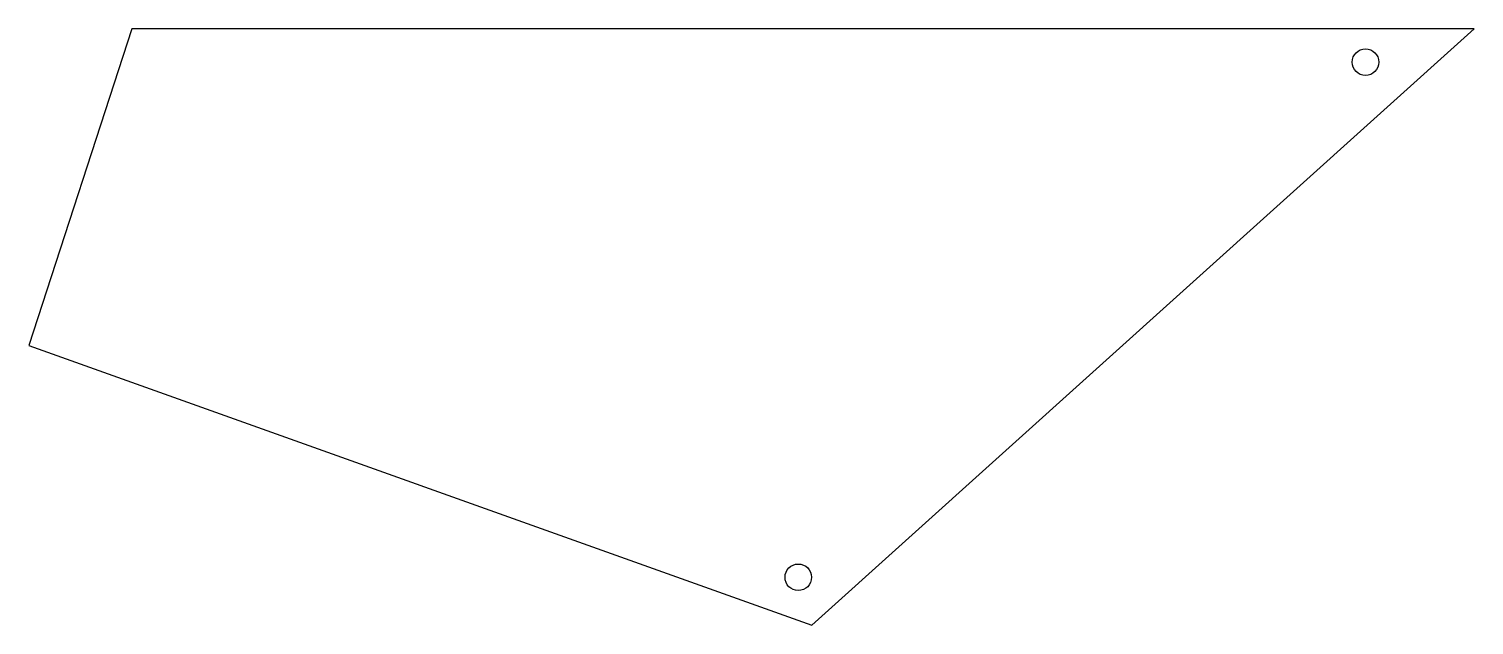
# Model space of a CAD drawing. Header units: millimetres. Extents: x -8 to 101, y -45 to 0.
import ezdxf

# ---------------------------------------------------------------- set-up
doc = ezdxf.new("R2010")
doc.units = ezdxf.units.MM

msp = doc.modelspace()

# ---------------------------------------------------------------- linework, layer by layer
msp.add_lwpolyline([(0, 0), (-7.76, -23.82), (51.17, -44.87), (101.01, 0)], close=True)
for centre in [(92.84, -2.5), (50.15, -41.27)]:
    msp.add_circle(centre, 1)

doc.saveas('drawing.dxf')
